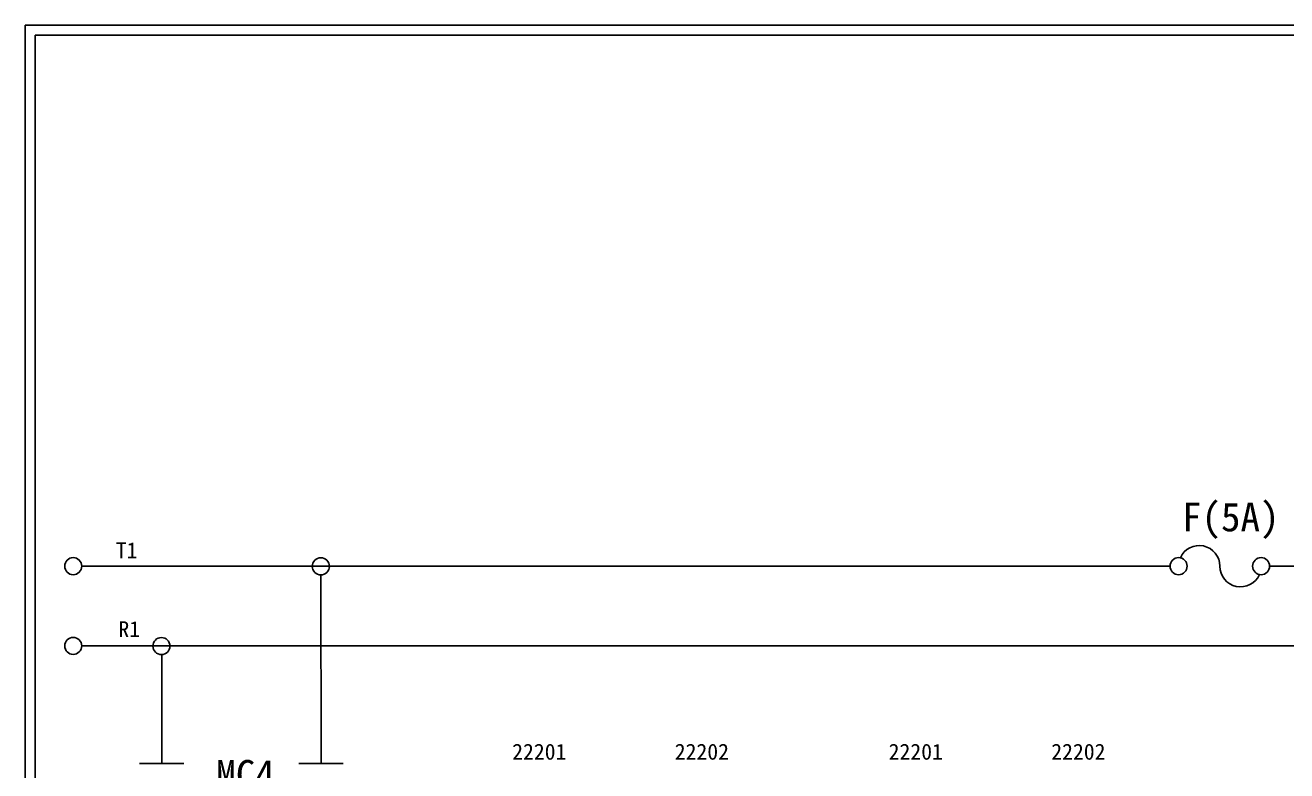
# Model space of a CAD drawing. Extents: x 10 to 297, y 3 to 207.
# Drawn here: x 10 to 168.3, y 113.5 to 207 of the extents above; entities that cross this region are included whole.
import ezdxf

# ---------------------------------------------------------------- set-up
doc = ezdxf.new("R2010")
doc.units = 0
doc.layers.get('0').update_dxf_attribs({"linetype": 'CONTINUOUS'})
doc.layers.add('圖框層', color=7, linetype='CONTINUOUS')
doc.layers.add('標尺寸層', color=3, linetype='CONTINUOUS')
doc.styles.add('STSL', font='kaiu.ttf')

# ---------------------------------------------------------------- blocks, each defined once
blk = doc.blocks.new('FUSE')
at = {"color": 7}
for p, q in [((0, 0), (2.14, 0)), ((14.64, 0), (16.78, 0))]:
    blk.add_line(p, q, dxfattribs=at)
for centre in [(3.21, 0), (13.56, 0)]:
    blk.add_circle(centre, 1.07)
for centre, start, end in [((5.8, 0), 0, 156.116), ((10.98, 0), 180, 336.116)]:
    blk.add_arc(centre, 2.59, start, end, dxfattribs=at)

msp = doc.modelspace()

# ---------------------------------------------------------------- linework, layer by layer
for p, q in [((47.11, 138.03), (47.13, 114.38)), ((168.29, 139.12), (174.36, 139.12)), ((27.12, 128.03), (27.13, 114.38))]:
    msp.add_line(p, q)
for centre in [(16.02, 139.12), (47.09, 139.1), (16.02, 129.12), (27.09, 129.1)]:
    msp.add_circle(centre, 1.07)
at = {"layer": '圖框層', "color": 7}
for p, q in [((297, 206.97), (10, 206.97)), ((10, 3), (10, 206.97)), ((295.75, 205.72), (11.25, 205.72)), ((11.25, 4.25), (11.25, 205.72))]:
    msp.add_line(p, q, dxfattribs=at)
at = {"layer": '標尺寸層', "color": 7}
for p, q in [((17.09, 139.12), (151.51, 139.12)), ((17.09, 129.12), (174.36, 129.12)), ((24.34, 114.38), (29.91, 114.38)), ((44.34, 114.38), (49.91, 114.38))]:
    msp.add_line(p, q, dxfattribs=at)

# ---------------------------------------------------------------- block references
at = {"color": 7}
msp.add_blockref('FUSE', (151.51, 139.12), dxfattribs=at)

# ---------------------------------------------------------------- texts
at = {"layer": '圖框層', "color": 4, "style": 'STSL'}
for s, height, p in [('F(5A)', 3.6, (155.14, 143.49)), ('T1', 2, (21.36, 140.11)), ('R1', 2, (21.69, 130.22)), ('22201', 2, (71.1, 114.85)), ('22202', 2, (91.5, 114.85)), ('22201', 2, (118.34, 114.85)), ('22202', 2, (138.74, 114.85)), ('MC4', 3.6, (33.97, 111.21))]:
    msp.add_text(s, height=height, dxfattribs=at).set_placement(p)

doc.saveas('drawing.dxf')
